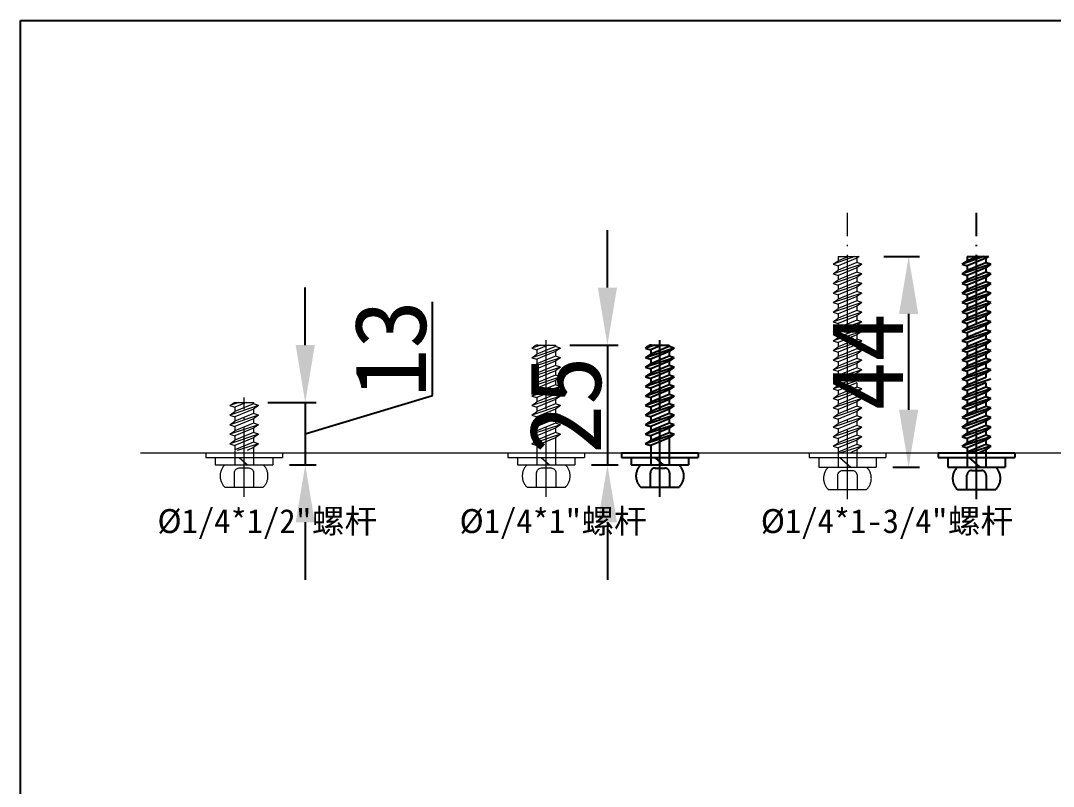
# Model space of a CAD drawing. Header units: millimetres. Extents: x -159360 to -156109, y -82746 to -81402.
# Drawn here: x -159358.3 to -159142.7, y -82191.1 to -82031.3 of the extents above; entities that cross this region are included whole.
import ezdxf

# ---------------------------------------------------------------- set-up
doc = ezdxf.new("R2010")
doc.units = ezdxf.units.MM
doc.header["$LTSCALE"] = 2
doc.header["$MEASUREMENT"] = 0
for name, pattern in [('ACAD_ISO04W100', [30.5, 24, -3, 0.5, -3]), ('ACAD_ISO05W100', [33, 24, -3, 0, -3, 0, -3]), ('DASHED', [19.05, 12.7, -6.35])]:
    doc.linetypes.add(name, pattern=pattern)
doc.layers.get('0').update_dxf_attribs({"linetype": 'CONTINUOUS'})
doc.layers.get('Defpoints').update_dxf_attribs({"linetype": 'CONTINUOUS'})
doc.layers.add('五金', color=1, linetype='ACAD_ISO05W100')
doc.layers.add('标注', color=7, linetype='CONTINUOUS', lineweight=25)
doc.styles.add('HZ', font='simfang.ttf')
doc.styles.add('样式 1', font='SimSun.ttf')
doc.dimstyles.new('6', dxfattribs={"dimscale": 6, "dimtxt": 2.5, "dimasz": 2, "dimexe": 0.375, "dimexo": 0.5, "dimgap": 0.2, "dimtad": 1, "dimdec": 1, "dimrnd": 1, "dimdsep": 46, "dimtxsty": '样式 1', "dimcen": 0.5, "dimclrd": 4, "dimclre": 4, "dimclrt": 1, "dimadec": 0, "dimazin": 0, "dimtfac": 1, "dimtdec": 1, "dimtmove": 1, "dimatfit": 3, "dimfxl": 20, "dimfxlon": 1, "dimarcsym": 1})

# ---------------------------------------------------------------- blocks, each defined once
blk = doc.blocks.new('A$C42453E0F')
at = {"layer": '五金', "linetype": 'ACAD_ISO04W100', "ltscale": 0.3}
blk.add_line((0, -9.67), (0, 50.15), dxfattribs=at)
at = {"layer": '五金', "linetype": 'DASHED', "ltscale": 0.3}
for p, q in [((1.53, 41), (-3, 39.37)), ((0.33, 41), (-1.93, 40.11)), ((-1.93, 41), (-1.93, 40.11)), ((2.47, 41), (1.93, 40.63)), ((-3, 39.37), (-1.93, 40.11)), ((3, 39.37), (-3, 37.37)), ((-3, 39.37), (-1.93, 39.03)), ((1.93, 40.63), (-1.93, 39.03)), ((1.93, 39.71), (-1.93, 38.11)), ((-1.93, 39.03), (-1.93, 38.11)), ((1.93, 40.63), (1.93, 39.71)), ((3, 39.37), (1.93, 39.71)), ((3, 39.37), (1.93, 38.63)), ((-3, 37.37), (-1.93, 38.11)), ((-3, 37.37), (-1.93, 37.03)), ((3, 37.37), (-3, 35.37)), ((1.93, 38.63), (-1.93, 37.03)), ((1.93, 37.71), (-1.93, 36.11)), ((-1.93, 37.03), (-1.93, 36.11)), ((1.93, 38.63), (1.93, 37.71)), ((3, 37.37), (1.93, 37.71)), ((3, 37.37), (1.93, 36.63)), ((-3, 35.37), (-1.93, 36.11)), ((-3, 35.37), (-1.93, 35.03)), ((3, 35.37), (-3, 33.37)), ((1.93, 36.63), (-1.93, 35.03)), ((1.93, 35.71), (-1.93, 34.11)), ((-1.93, 35.03), (-1.93, 34.11)), ((1.93, 34.63), (-1.93, 33.03)), ((1.93, 36.63), (1.93, 35.71)), ((3, 35.37), (1.93, 35.71)), ((3, 35.37), (1.93, 34.63)), ((1.93, 34.63), (1.93, 33.71)), ((-3, 33.37), (-1.93, 34.11)), ((-3, 33.37), (-1.93, 33.03)), ((3, 33.37), (-3, 31.37)), ((1.93, 33.71), (-1.93, 32.11)), ((-1.93, 33.03), (-1.93, 32.11)), ((1.93, 32.63), (-1.93, 31.03)), ((3, 33.37), (1.93, 33.71)), ((3, 33.37), (1.93, 32.63)), ((1.93, 32.63), (1.93, 31.71)), ((-3, 31.37), (-1.93, 32.11)), ((3, 31.37), (-3, 29.37)), ((-3, 31.37), (-1.93, 31.03)), ((1.93, 31.71), (-1.93, 30.11)), ((-1.93, 31.03), (-1.93, 30.11)), ((1.93, 30.63), (-1.93, 29.03)), ((3, 31.37), (1.93, 31.71)), ((3, 31.37), (1.93, 30.63)), ((1.93, 30.63), (1.93, 29.71)), ((-3, 29.37), (-1.93, 30.11)), ((-3, 29.37), (-1.93, 29.03)), ((3, 29.37), (-3, 27.37)), ((-3, 27.37), (-1.93, 28.11)), ((1.93, 29.71), (-1.93, 28.11)), ((-1.93, 29.03), (-1.93, 28.11)), ((1.93, 28.63), (-1.93, 27.03)), ((3, 29.37), (1.93, 29.71)), ((3, 29.37), (1.93, 28.63)), ((1.93, 28.63), (1.93, 27.71)), ((-3, 27.37), (-1.93, 27.03)), ((3, 27.37), (-3, 25.37)), ((-3, 25.37), (-1.93, 26.11)), ((1.93, 27.71), (-1.93, 26.11)), ((-1.93, 27.03), (-1.93, 26.11)), ((1.93, 26.63), (-1.93, 25.03)), ((3, 27.37), (1.93, 27.71)), ((3, 27.37), (1.93, 26.63)), ((1.93, 26.63), (1.93, 25.71)), ((3, 25.37), (-3, 23.37)), ((-3, 25.37), (-1.93, 25.03)), ((-3, 23.37), (-1.93, 24.11)), ((1.93, 25.71), (-1.93, 24.11)), ((-1.93, 25.03), (-1.93, 24.11)), ((1.93, 24.63), (-1.93, 23.03)), ((3, 25.37), (1.93, 25.71)), ((3, 25.37), (1.93, 24.63)), ((1.93, 24.63), (1.93, 23.71)), ((-3, 23.37), (-1.93, 23.03)), ((3, 23.37), (-3, 21.37)), ((-3, 21.37), (-1.93, 22.11)), ((1.93, 23.71), (-1.93, 22.11)), ((-1.93, 23.03), (-1.93, 22.11)), ((1.93, 22.63), (-1.93, 21.03)), ((1.93, 21.71), (-1.93, 20.11)), ((3, 23.37), (1.93, 23.71)), ((3, 23.37), (1.93, 22.63)), ((1.93, 22.63), (1.93, 21.71)), ((3, 21.37), (1.93, 21.71)), ((-3, 21.37), (-1.93, 21.03)), ((3, 21.37), (-3, 19.37)), ((-3, 19.37), (-1.93, 20.11)), ((-1.93, 21.03), (-1.93, 20.11)), ((1.93, 20.63), (-1.93, 19.03)), ((1.93, 19.71), (-1.93, 18.11)), ((3, 21.37), (1.93, 20.63)), ((1.93, 20.63), (1.93, 19.71)), ((3, 19.37), (1.93, 19.71)), ((-3, 19.37), (-1.93, 19.03)), ((3, 19.37), (-3, 17.37)), ((-3, 17.37), (-1.93, 18.11)), ((-3, 17.37), (-1.93, 17.03)), ((3, 17.37), (-3, 15.37)), ((-1.93, 19.03), (-1.93, 18.11)), ((1.93, 18.63), (-1.93, 17.03)), ((1.93, 17.71), (-1.93, 16.11)), ((3, 19.37), (1.93, 18.63)), ((1.93, 18.63), (1.93, 17.71)), ((3, 17.37), (1.93, 17.71)), ((3, 17.37), (1.93, 16.63)), ((-3, 15.37), (-1.93, 16.11)), ((-3, 15.37), (-1.93, 15.03)), ((3, 15.37), (-3, 13.37)), ((-1.93, 17.03), (-1.93, 16.11)), ((1.93, 16.63), (-1.93, 15.03)), ((1.93, 15.71), (-1.93, 14.11)), ((1.93, 16.63), (1.93, 15.71)), ((-3, 13.37), (-1.93, 14.11)), ((3, 13.37), (-3, 11.37)), ((-3, 13.37), (-1.93, 13.03)), ((-1.93, 15.03), (-1.93, 14.11)), ((1.93, 14.63), (-1.93, 13.03)), ((1.93, 13.71), (-1.93, 12.11)), ((-1.93, 13.03), (-1.93, 12.11)), ((1.93, 14.63), (1.93, 13.71)), ((3, 13.37), (1.93, 13.71)), ((3, 13.37), (1.93, 12.63)), ((-3, 11.37), (-1.93, 12.11)), ((-3, 11.37), (-1.93, 11.03)), ((3, 11.37), (-3, 9.37)), ((1.93, 12.63), (-1.93, 11.03)), ((1.93, 11.71), (-1.93, 10.11)), ((-1.93, 11.03), (-1.93, 10.11)), ((1.93, 12.63), (1.93, 11.71)), ((3, 11.37), (1.93, 11.71)), ((3, 11.37), (1.93, 10.63)), ((-3, 9.37), (-1.93, 10.11)), ((-3, 9.37), (-1.93, 9.03)), ((3, 9.37), (-3, 7.37)), ((1.93, 10.63), (-1.93, 9.03)), ((1.93, 9.71), (-1.93, 8.11)), ((-1.93, 9.03), (-1.93, 8.11)), ((1.93, 10.63), (1.93, 9.71)), ((3, 9.37), (1.93, 9.71)), ((3, 9.37), (1.93, 8.63)), ((-3, 7.37), (-1.93, 8.11)), ((3, 7.37), (-3, 5.37)), ((-3, 7.37), (-1.93, 7.03)), ((1.93, 8.63), (-1.93, 7.03)), ((1.93, 7.71), (-1.93, 6.11)), ((-1.93, 7.03), (-1.93, 6.11)), ((1.93, 6.63), (-1.93, 5.03)), ((1.93, 8.63), (1.93, 7.71)), ((3, 7.37), (1.93, 7.71)), ((3, 7.37), (1.93, 6.63)), ((1.93, 6.63), (1.93, 5.71)), ((-3, 5.37), (-1.93, 6.11)), ((-3, 5.37), (-1.93, 5.03)), ((3, 5.37), (-3, 3.37)), ((1.93, 5.71), (-1.93, 4.11)), ((-1.93, 5.03), (-1.93, 4.11)), ((1.93, 4.63), (-1.93, 3.03)), ((3, 5.37), (1.93, 5.71)), ((3, 5.37), (1.93, 4.63)), ((1.93, 4.63), (1.93, 3.71)), ((-3, 3.37), (-1.93, 4.11)), ((-3, 3.37), (-1.93, 3.03)), ((3, 3.37), (-3, 1.37)), ((1.93, 3.71), (-1.93, 2.11)), ((-1.93, 3.03), (-1.93, 2.11)), ((1.93, 2.63), (-1.93, 1.03)), ((3, 3.37), (1.93, 3.71)), ((3, 3.37), (1.93, 2.63)), ((1.93, 2.63), (1.93, 1.71)), ((-3, 1.37), (-1.93, 2.11)), ((-3, 1.37), (-1.93, 1.03)), ((1.93, 1.71), (-1.93, 0.11)), ((-1.93, 1.03), (-1.93, 0.11)), ((-1.93, 0), (-1.93, -3)), ((3, 1.37), (-1.47, 0)), ((1.93, 0.63), (0.64, 0)), ((3, 1.37), (1.93, 1.71)), ((3, 1.37), (1.93, 0.63)), ((1.93, 0.63), (1.93, -0.29)), ((-1.62, -1), (0.71, -3)), ((1.93, 0), (1.93, -3)), ((6, -1), (6, -3)), ((8, 0), (8, -1))]:
    blk.add_line(p, q, dxfattribs=at)
at = {"layer": '五金', "linetype": 'ByBlock', "ltscale": 0.3}
for p, q in [((-1.93, 41), (2.47, 41)), ((-8, 0), (-8, -1)), ((-8, 0), (8, 0)), ((-8, -1), (8, -1)), ((-6, -1), (-6, -3)), ((-6, -3), (6, -3)), ((-4, -7.67), (4, -7.67))]:
    blk.add_line(p, q, dxfattribs=at)
at = {"layer": '五金'}
blk.add_lwpolyline([(-2, -7.67), (-2, -4.67, -0.414214), (-1, -3.67), (1, -3.67, -0.414214), (2, -4.67), (2, -7.67)], format="xyb", dxfattribs=at)
at = {"layer": '五金', "linetype": 'DASHED', "ltscale": 0.3}
for centre, start, end in [((-1.78, -5.33), 133.6028, 226.3972), ((1.78, -5.33), 313.6028, 46.3972)]:
    blk.add_arc(centre, 3.22, start, end, dxfattribs=at)
blk = doc.blocks.new('A$C04F424BD')
at = {"layer": '五金', "linetype": 'DASHED', "ltscale": 0.3}
for p, q in [((-1.1, 22.5), (-3, 21.87)), ((-3, 21.87), (-2.35, 22.32)), ((-3, 21.87), (-1.93, 21.53)), ((3, 21.87), (-3, 19.87)), ((0.42, 22.5), (-1.93, 21.53)), ((1.93, 22.21), (-1.93, 20.61)), ((1.93, 22.5), (1.93, 22.21)), ((3, 21.87), (1.93, 22.21)), ((3, 21.87), (1.93, 21.13)), ((-3, 19.87), (-1.93, 20.61)), ((3, 19.87), (-3, 17.87)), ((-3, 19.87), (-1.93, 19.53)), ((-1.93, 21.53), (-1.93, 20.61)), ((1.93, 21.13), (-1.93, 19.53)), ((1.93, 20.21), (-1.93, 18.61)), ((-1.93, 19.53), (-1.93, 18.61)), ((1.93, 21.13), (1.93, 20.21)), ((3, 19.87), (1.93, 20.21)), ((3, 19.87), (1.93, 19.13)), ((-3, 17.87), (-1.93, 18.61)), ((-3, 17.87), (-1.93, 17.53)), ((3, 17.87), (-3, 15.87)), ((1.93, 19.13), (-1.93, 17.53)), ((1.93, 18.21), (-1.93, 16.61)), ((-1.93, 17.53), (-1.93, 16.61)), ((1.93, 19.13), (1.93, 18.21)), ((3, 17.87), (1.93, 18.21)), ((3, 17.87), (1.93, 17.13)), ((-3, 15.87), (-1.93, 16.61)), ((-3, 15.87), (-1.93, 15.53)), ((3, 15.87), (-3, 13.87)), ((1.93, 17.13), (-1.93, 15.53)), ((1.93, 16.21), (-1.93, 14.61)), ((-1.93, 15.53), (-1.93, 14.61)), ((1.93, 15.13), (-1.93, 13.53)), ((1.93, 17.13), (1.93, 16.21)), ((3, 15.87), (1.93, 16.21)), ((3, 15.87), (1.93, 15.13)), ((1.93, 15.13), (1.93, 14.21)), ((-3, 13.87), (-1.93, 14.61)), ((3, 13.87), (-3, 11.87)), ((-3, 13.87), (-1.93, 13.53)), ((1.93, 14.21), (-1.93, 12.61)), ((-1.93, 13.53), (-1.93, 12.61)), ((1.93, 13.13), (-1.93, 11.53)), ((3, 13.87), (1.93, 14.21)), ((3, 13.87), (1.93, 13.13)), ((1.93, 13.13), (1.93, 12.21)), ((-3, 11.87), (-1.93, 12.61)), ((-3, 11.87), (-1.93, 11.53)), ((3, 11.87), (-3, 9.87)), ((1.93, 12.21), (-1.93, 10.61)), ((-1.93, 11.53), (-1.93, 10.61)), ((1.93, 11.13), (-1.93, 9.53)), ((3, 11.87), (1.93, 12.21)), ((3, 11.87), (1.93, 11.13)), ((1.93, 11.13), (1.93, 10.21)), ((-3, 9.87), (-1.93, 10.61)), ((-3, 9.87), (-1.93, 9.53)), ((3, 9.87), (-3, 7.87)), ((1.93, 10.21), (-1.93, 8.61)), ((-1.93, 9.53), (-1.93, 8.61)), ((1.93, 9.13), (-1.93, 7.53)), ((3, 9.87), (1.93, 10.21)), ((3, 9.87), (1.93, 9.13)), ((1.93, 9.13), (1.93, 8.21)), ((-3, 7.87), (-1.93, 8.61)), ((3, 7.87), (-3, 5.87)), ((-3, 7.87), (-1.93, 7.53)), ((-3, 5.87), (-1.93, 6.61)), ((1.93, 8.21), (-1.93, 6.61)), ((-1.93, 7.53), (-1.93, 6.61)), ((1.93, 7.13), (-1.93, 5.53)), ((3, 7.87), (1.93, 8.21)), ((3, 7.87), (1.93, 7.13)), ((1.93, 7.13), (1.93, 6.21)), ((-3, 5.87), (-1.93, 5.53)), ((3, 5.87), (-3, 3.87)), ((-3, 3.87), (-1.93, 4.61)), ((1.93, 6.21), (-1.93, 4.61)), ((-1.93, 5.53), (-1.93, 4.61)), ((1.93, 5.13), (-1.93, 3.53)), ((3, 5.87), (1.93, 6.21)), ((3, 5.87), (1.93, 5.13)), ((1.93, 5.13), (1.93, 4.21)), ((-3, 3.87), (-1.93, 3.53)), ((3, 3.87), (-3, 1.87)), ((-3, 1.87), (-1.93, 2.61)), ((1.93, 4.21), (-1.93, 2.61)), ((-1.93, 3.53), (-1.93, 2.61)), ((1.93, 3.13), (-1.93, 1.53)), ((3, 3.87), (1.93, 4.21)), ((3, 3.87), (1.93, 3.13)), ((1.93, 3.13), (1.93, 2.21)), ((1.93, 3.13), (1.93, -2.5)), ((-3, 1.87), (-1.93, 1.53)), ((-1.93, 1.53), (-1.93, 0.61)), ((-1.93, 1.53), (-1.93, -2.5)), ((-1.04, -1), (0.71, -2.5)), ((6, -1), (6, -2.5)), ((8, 0), (8, -1))]:
    blk.add_line(p, q, dxfattribs=at)
at = {"layer": '五金', "linetype": 'ByBlock', "ltscale": 0.3}
for p, q in [((-1.78, 22.5), (1.93, 22.5)), ((-8, 0), (-8, -1)), ((-8, 0), (8, 0)), ((-8, -1), (8, -1)), ((-6, -1), (-6, -2.5)), ((-6, -2.5), (6, -2.5)), ((-4, -7.17), (4, -7.17))]:
    blk.add_line(p, q, dxfattribs=at)
at = {"layer": '五金', "linetype": 'ACAD_ISO04W100', "ltscale": 0.3}
blk.add_line((0, -9.17), (0, 23.53), dxfattribs=at)
at = {"layer": '五金'}
blk.add_lwpolyline([(-2, -7.17), (-2, -4.17, -0.414214), (-1, -3.17), (1, -3.17, -0.414214), (2, -4.17), (2, -7.17)], format="xyb", dxfattribs=at)
at = {"layer": '五金', "ltscale": 0.3}
blk.add_arc((-1.78, 21.5), 1, 90, 124.8461, dxfattribs=at)
at = {"layer": '五金', "linetype": 'DASHED', "ltscale": 0.3}
for centre, start, end in [((-1.78, -4.83), 133.6028, 226.3972), ((1.78, -4.83), 313.6028, 46.3972)]:
    blk.add_arc(centre, 3.22, start, end, dxfattribs=at)
blk = doc.blocks.new('*D327')
at = {"color": 4, "lineweight": -2, "transparency": 16777216}
for p, q in [((-159235.79, -82087.01), (-159235.79, -82075.01)), ((-159243.64, -82099.01), (-159233.54, -82099.01)), ((-159235.79, -82099.01), (-159235.79, -82124.01)), ((-159239.1, -82124.01), (-159233.54, -82124.01)), ((-159235.79, -82136.01), (-159235.79, -82148.01))]:
    blk.add_line(p, q, dxfattribs=at)
at = {"color": 4, "transparency": 16777216}
for points in [[(-159237.79, -82087.01), (-159233.79, -82087.01), (-159235.79, -82099.01)], [(-159237.79, -82136.01), (-159233.79, -82136.01), (-159235.79, -82124.01)]]:
    blk.add_solid(points, dxfattribs=at)
at = {"layer": 'Defpoints', "color": 0, "transparency": 16777216}
for p in [(-159246.64, -82099.01), (-159242.1, -82124.01), (-159235.79, -82124.01)]:
    blk.add_point(p, dxfattribs=at)
at = {"color": 1, "lineweight": 13, "transparency": 16777216, "insert": (-159244.49, -82111.51), "char_height": 15, "attachment_point": 5, "rotation": 90, "style": 'HZ'}
blk.add_mtext('25', dxfattribs=at)
blk = doc.blocks.new('*D328')
at = {"color": 4, "lineweight": -2, "transparency": 16777216}
for p, q in [((-159298.89, -82099.01), (-159298.89, -82087.01)), ((-159272.34, -82109.54), (-159272.34, -82089.95)), ((-159306.73, -82111.01), (-159296.64, -82111.01)), ((-159298.89, -82117.51), (-159272.34, -82109.54)), ((-159298.89, -82111.01), (-159298.89, -82124.01)), ((-159298.89, -82111.01), (-159298.89, -82124.01)), ((-159302.2, -82124.01), (-159296.64, -82124.01)), ((-159298.89, -82136.01), (-159298.89, -82148.01))]:
    blk.add_line(p, q, dxfattribs=at)
at = {"color": 4, "transparency": 16777216}
for points in [[(-159300.89, -82099.01), (-159296.89, -82099.01), (-159298.89, -82111.01)], [(-159300.89, -82136.01), (-159296.89, -82136.01), (-159298.89, -82124.01)]]:
    blk.add_solid(points, dxfattribs=at)
at = {"layer": 'Defpoints', "color": 0, "transparency": 16777216}
for p in [(-159309.73, -82111.01), (-159305.2, -82124.01), (-159298.89, -82124.01)]:
    blk.add_point(p, dxfattribs=at)
at = {"color": 1, "lineweight": 13, "transparency": 16777216, "insert": (-159281.04, -82099.75), "char_height": 15, "attachment_point": 5, "rotation": 90, "style": 'HZ'}
blk.add_mtext('13', dxfattribs=at)
blk = doc.blocks.new('*D325')
at = {"color": 4, "lineweight": -2, "transparency": 16777216}
for p, q in [((-159178.09, -82080.51), (-159170.64, -82080.51)), ((-159172.89, -82092.51), (-159172.89, -82112.51)), ((-159176.2, -82124.51), (-159170.64, -82124.51))]:
    blk.add_line(p, q, dxfattribs=at)
at = {"color": 4, "transparency": 16777216}
for points in [[(-159174.89, -82092.51), (-159170.89, -82092.51), (-159172.89, -82080.51)], [(-159174.89, -82112.51), (-159170.89, -82112.51), (-159172.89, -82124.51)]]:
    blk.add_solid(points, dxfattribs=at)
at = {"layer": 'Defpoints', "color": 0, "transparency": 16777216}
for p in [(-159181.09, -82080.51), (-159179.2, -82124.51), (-159172.89, -82124.51)]:
    blk.add_point(p, dxfattribs=at)
at = {"color": 1, "lineweight": 13, "transparency": 16777216, "insert": (-159181.59, -82102.51), "char_height": 15, "attachment_point": 5, "rotation": 90, "style": 'HZ'}
blk.add_mtext('44', dxfattribs=at)

msp = doc.modelspace()

# ---------------------------------------------------------------- linework, layer by layer
at = {"color": 0, "linetype": 'ACAD_ISO04W100', "lineweight": 18, "ltscale": 0.3}
for p, q in [((-159185.67, -82131.17), (-159185.67, -82071.36)), ((-159248.57, -82130.67), (-159248.57, -82097.97)), ((-159311.67, -82130.67), (-159311.67, -82109.97))]:
    msp.add_line(p, q, dxfattribs=at)
at = {"color": 0, "linetype": 'DASHED', "lineweight": 18, "ltscale": 0.3}
for p, q in [((-159184.15, -82080.51), (-159188.67, -82082.14)), ((-159188.67, -82082.14), (-159187.61, -82081.39)), ((-159185.35, -82080.51), (-159187.61, -82081.39)), ((-159187.61, -82080.51), (-159187.61, -82081.39)), ((-159183.74, -82080.88), (-159187.61, -82082.48)), ((-159183.2, -82080.51), (-159183.74, -82080.88)), ((-159183.74, -82080.88), (-159183.74, -82081.79)), ((-159182.67, -82082.14), (-159188.67, -82084.14)), ((-159188.67, -82082.14), (-159187.61, -82082.48)), ((-159188.67, -82084.14), (-159187.61, -82083.39)), ((-159183.74, -82081.79), (-159187.61, -82083.39)), ((-159187.61, -82082.48), (-159187.61, -82083.39)), ((-159183.74, -82082.88), (-159187.61, -82084.48)), ((-159182.67, -82082.14), (-159183.74, -82081.79)), ((-159182.67, -82082.14), (-159183.74, -82082.88)), ((-159183.74, -82082.88), (-159183.74, -82083.79)), ((-159188.67, -82084.14), (-159187.61, -82084.48)), ((-159182.67, -82084.14), (-159188.67, -82086.14)), ((-159188.67, -82086.14), (-159187.61, -82085.39)), ((-159183.74, -82083.79), (-159187.61, -82085.39)), ((-159187.61, -82084.48), (-159187.61, -82085.39)), ((-159183.74, -82084.88), (-159187.61, -82086.48)), ((-159182.67, -82084.14), (-159183.74, -82083.79)), ((-159182.67, -82084.14), (-159183.74, -82084.88)), ((-159183.74, -82084.88), (-159183.74, -82085.79)), ((-159188.67, -82086.14), (-159187.61, -82086.48)), ((-159182.67, -82086.14), (-159188.67, -82088.14)), ((-159188.67, -82088.14), (-159187.61, -82087.39)), ((-159183.74, -82085.79), (-159187.61, -82087.39)), ((-159187.61, -82086.48), (-159187.61, -82087.39)), ((-159183.74, -82086.88), (-159187.61, -82088.48)), ((-159183.74, -82087.79), (-159187.61, -82089.39)), ((-159182.67, -82086.14), (-159183.74, -82085.79)), ((-159182.67, -82086.14), (-159183.74, -82086.88)), ((-159183.74, -82086.88), (-159183.74, -82087.79)), ((-159182.67, -82088.14), (-159183.74, -82087.79)), ((-159188.67, -82088.14), (-159187.61, -82088.48)), ((-159182.67, -82088.14), (-159188.67, -82090.14)), ((-159188.67, -82090.14), (-159187.61, -82089.39)), ((-159187.61, -82088.48), (-159187.61, -82089.39)), ((-159183.74, -82088.88), (-159187.61, -82090.48)), ((-159183.74, -82089.79), (-159187.61, -82091.39)), ((-159182.67, -82088.14), (-159183.74, -82088.88)), ((-159183.74, -82088.88), (-159183.74, -82089.79)), ((-159182.67, -82090.14), (-159183.74, -82089.79)), ((-159182.67, -82090.14), (-159188.67, -82092.14)), ((-159188.67, -82090.14), (-159187.61, -82090.48)), ((-159188.67, -82092.14), (-159187.61, -82091.39)), ((-159188.67, -82092.14), (-159187.61, -82092.48)), ((-159182.67, -82092.14), (-159188.67, -82094.14)), ((-159187.61, -82090.48), (-159187.61, -82091.39)), ((-159183.74, -82090.88), (-159187.61, -82092.48)), ((-159183.74, -82091.79), (-159187.61, -82093.39)), ((-159182.67, -82090.14), (-159183.74, -82090.88)), ((-159183.74, -82090.88), (-159183.74, -82091.79)), ((-159182.67, -82092.14), (-159183.74, -82091.79)), ((-159182.67, -82092.14), (-159183.74, -82092.88)), ((-159188.67, -82094.14), (-159187.61, -82093.39)), ((-159188.67, -82094.14), (-159187.61, -82094.48)), ((-159182.67, -82094.14), (-159188.67, -82096.14)), ((-159187.61, -82092.48), (-159187.61, -82093.39)), ((-159183.74, -82092.88), (-159187.61, -82094.48)), ((-159183.74, -82093.79), (-159187.61, -82095.39)), ((-159183.74, -82092.88), (-159183.74, -82093.79)), ((-159182.67, -82094.14), (-159183.74, -82093.79)), ((-159182.67, -82094.14), (-159183.74, -82094.88)), ((-159188.67, -82096.14), (-159187.61, -82095.39)), ((-159182.67, -82096.14), (-159188.67, -82098.14)), ((-159188.67, -82096.14), (-159187.61, -82096.48)), ((-159187.61, -82094.48), (-159187.61, -82095.39)), ((-159183.74, -82094.88), (-159187.61, -82096.48)), ((-159183.74, -82095.79), (-159187.61, -82097.39)), ((-159187.61, -82096.48), (-159187.61, -82097.39)), ((-159183.74, -82094.88), (-159183.74, -82095.79)), ((-159182.67, -82096.14), (-159183.74, -82095.79)), ((-159182.67, -82096.14), (-159183.74, -82096.88)), ((-159188.67, -82098.14), (-159187.61, -82097.39)), ((-159188.67, -82098.14), (-159187.61, -82098.48)), ((-159182.67, -82098.14), (-159188.67, -82100.14)), ((-159183.74, -82096.88), (-159187.61, -82098.48)), ((-159183.74, -82097.79), (-159187.61, -82099.39)), ((-159187.61, -82098.48), (-159187.61, -82099.39)), ((-159183.74, -82096.88), (-159183.74, -82097.79)), ((-159182.67, -82098.14), (-159183.74, -82097.79)), ((-159182.67, -82098.14), (-159183.74, -82098.88)), ((-159249.68, -82099.01), (-159251.57, -82099.64)), ((-159251.57, -82099.64), (-159250.92, -82099.18)), ((-159251.57, -82099.64), (-159250.5, -82099.98)), ((-159245.57, -82099.64), (-159251.57, -82101.64)), ((-159248.15, -82099.01), (-159250.5, -82099.98)), ((-159246.64, -82099.29), (-159250.5, -82100.89)), ((-159250.5, -82099.98), (-159250.5, -82100.89)), ((-159246.64, -82100.38), (-159250.5, -82101.98)), ((-159246.64, -82099.01), (-159246.64, -82099.29)), ((-159245.57, -82099.64), (-159246.64, -82099.29)), ((-159245.57, -82099.64), (-159246.64, -82100.38)), ((-159246.64, -82100.38), (-159246.64, -82101.29)), ((-159188.67, -82100.14), (-159187.61, -82099.39)), ((-159188.67, -82100.14), (-159187.61, -82100.48)), ((-159182.67, -82100.14), (-159188.67, -82102.14)), ((-159183.74, -82098.88), (-159187.61, -82100.48)), ((-159183.74, -82099.79), (-159187.61, -82101.39)), ((-159187.61, -82100.48), (-159187.61, -82101.39)), ((-159183.74, -82098.88), (-159183.74, -82099.79)), ((-159182.67, -82100.14), (-159183.74, -82099.79)), ((-159182.67, -82100.14), (-159183.74, -82100.88)), ((-159251.57, -82101.64), (-159250.5, -82100.89)), ((-159245.57, -82101.64), (-159251.57, -82103.64)), ((-159251.57, -82101.64), (-159250.5, -82101.98)), ((-159251.57, -82103.64), (-159250.5, -82102.89)), ((-159246.64, -82101.29), (-159250.5, -82102.89)), ((-159250.5, -82101.98), (-159250.5, -82102.89)), ((-159246.64, -82102.38), (-159250.5, -82103.98)), ((-159245.57, -82101.64), (-159246.64, -82101.29)), ((-159245.57, -82101.64), (-159246.64, -82102.38)), ((-159246.64, -82102.38), (-159246.64, -82103.29)), ((-159188.67, -82102.14), (-159187.61, -82101.39)), ((-159188.67, -82102.14), (-159187.61, -82102.48)), ((-159182.67, -82102.14), (-159188.67, -82104.14)), ((-159183.74, -82100.88), (-159187.61, -82102.48)), ((-159183.74, -82101.79), (-159187.61, -82103.39)), ((-159187.61, -82102.48), (-159187.61, -82103.39)), ((-159183.74, -82102.88), (-159187.61, -82104.48)), ((-159183.74, -82100.88), (-159183.74, -82101.79)), ((-159182.67, -82102.14), (-159183.74, -82101.79)), ((-159182.67, -82102.14), (-159183.74, -82102.88)), ((-159183.74, -82102.88), (-159183.74, -82103.79)), ((-159251.57, -82103.64), (-159250.5, -82103.98)), ((-159245.57, -82103.64), (-159251.57, -82105.64)), ((-159251.57, -82105.64), (-159250.5, -82104.89)), ((-159246.64, -82103.29), (-159250.5, -82104.89)), ((-159250.5, -82103.98), (-159250.5, -82104.89)), ((-159246.64, -82104.38), (-159250.5, -82105.98)), ((-159245.57, -82103.64), (-159246.64, -82103.29)), ((-159245.57, -82103.64), (-159246.64, -82104.38)), ((-159246.64, -82104.38), (-159246.64, -82105.29)), ((-159188.67, -82104.14), (-159187.61, -82103.39)), ((-159188.67, -82104.14), (-159187.61, -82104.48)), ((-159182.67, -82104.14), (-159188.67, -82106.14)), ((-159183.74, -82103.79), (-159187.61, -82105.39)), ((-159187.61, -82104.48), (-159187.61, -82105.39)), ((-159183.74, -82104.88), (-159187.61, -82106.48)), ((-159182.67, -82104.14), (-159183.74, -82103.79)), ((-159182.67, -82104.14), (-159183.74, -82104.88)), ((-159183.74, -82104.88), (-159183.74, -82105.79)), ((-159251.57, -82105.64), (-159250.5, -82105.98)), ((-159245.57, -82105.64), (-159251.57, -82107.64)), ((-159251.57, -82107.64), (-159250.5, -82106.89)), ((-159246.64, -82105.29), (-159250.5, -82106.89)), ((-159250.5, -82105.98), (-159250.5, -82106.89)), ((-159246.64, -82106.38), (-159250.5, -82107.98)), ((-159246.64, -82107.29), (-159250.5, -82108.89)), ((-159245.57, -82105.64), (-159246.64, -82105.29)), ((-159245.57, -82105.64), (-159246.64, -82106.38)), ((-159246.64, -82106.38), (-159246.64, -82107.29)), ((-159245.57, -82107.64), (-159246.64, -82107.29)), ((-159188.67, -82106.14), (-159187.61, -82105.39)), ((-159188.67, -82106.14), (-159187.61, -82106.48)), ((-159182.67, -82106.14), (-159188.67, -82108.14)), ((-159183.74, -82105.79), (-159187.61, -82107.39)), ((-159187.61, -82106.48), (-159187.61, -82107.39)), ((-159183.74, -82106.88), (-159187.61, -82108.48)), ((-159183.74, -82106.88), (-159183.74, -82107.79)), ((-159245.57, -82107.64), (-159251.57, -82109.64)), ((-159251.57, -82107.64), (-159250.5, -82107.98)), ((-159251.57, -82109.64), (-159250.5, -82108.89)), ((-159250.5, -82107.98), (-159250.5, -82108.89)), ((-159246.64, -82108.38), (-159250.5, -82109.98)), ((-159246.64, -82109.29), (-159250.5, -82110.89)), ((-159245.57, -82107.64), (-159246.64, -82108.38)), ((-159246.64, -82108.38), (-159246.64, -82109.29)), ((-159245.57, -82109.64), (-159246.64, -82109.29)), ((-159188.67, -82108.14), (-159187.61, -82107.39)), ((-159182.67, -82108.14), (-159188.67, -82110.14)), ((-159188.67, -82108.14), (-159187.61, -82108.48)), ((-159188.67, -82110.14), (-159187.61, -82109.39)), ((-159183.74, -82107.79), (-159187.61, -82109.39)), ((-159187.61, -82108.48), (-159187.61, -82109.39)), ((-159183.74, -82108.88), (-159187.61, -82110.48)), ((-159182.67, -82108.14), (-159183.74, -82107.79)), ((-159182.67, -82108.14), (-159183.74, -82108.88)), ((-159183.74, -82108.88), (-159183.74, -82109.79)), ((-159312.77, -82111.01), (-159314.67, -82111.64)), ((-159314.67, -82111.64), (-159314.02, -82111.18)), ((-159311.25, -82111.01), (-159313.6, -82111.98)), ((-159309.73, -82111.29), (-159313.6, -82112.89)), ((-159309.73, -82111.01), (-159309.73, -82111.29)), ((-159308.67, -82111.64), (-159309.73, -82111.29)), ((-159251.57, -82109.64), (-159250.5, -82109.98)), ((-159245.57, -82109.64), (-159251.57, -82111.64)), ((-159251.57, -82111.64), (-159250.5, -82110.89)), ((-159250.5, -82109.98), (-159250.5, -82110.89)), ((-159246.64, -82110.38), (-159250.5, -82111.98)), ((-159246.64, -82111.29), (-159250.5, -82112.89)), ((-159245.57, -82109.64), (-159246.64, -82110.38)), ((-159246.64, -82110.38), (-159246.64, -82111.29)), ((-159245.57, -82111.64), (-159246.64, -82111.29)), ((-159188.67, -82110.14), (-159187.61, -82110.48)), ((-159182.67, -82110.14), (-159188.67, -82112.14)), ((-159188.67, -82112.14), (-159187.61, -82111.39)), ((-159183.74, -82109.79), (-159187.61, -82111.39)), ((-159187.61, -82110.48), (-159187.61, -82111.39)), ((-159183.74, -82110.88), (-159187.61, -82112.48)), ((-159182.67, -82110.14), (-159183.74, -82109.79)), ((-159182.67, -82110.14), (-159183.74, -82110.88)), ((-159183.74, -82110.88), (-159183.74, -82111.79)), ((-159308.67, -82111.64), (-159314.67, -82113.64)), ((-159314.67, -82111.64), (-159313.6, -82111.98)), ((-159314.67, -82113.64), (-159313.6, -82112.89)), ((-159314.67, -82113.64), (-159313.6, -82113.98)), ((-159308.67, -82113.64), (-159314.67, -82115.64)), ((-159313.6, -82111.98), (-159313.6, -82112.89)), ((-159309.73, -82112.38), (-159313.6, -82113.98)), ((-159309.73, -82113.29), (-159313.6, -82114.89)), ((-159308.67, -82111.64), (-159309.73, -82112.38)), ((-159309.73, -82112.38), (-159309.73, -82113.29)), ((-159308.67, -82113.64), (-159309.73, -82113.29)), ((-159308.67, -82113.64), (-159309.73, -82114.38)), ((-159251.57, -82111.64), (-159250.5, -82111.98)), ((-159245.57, -82111.64), (-159251.57, -82113.64)), ((-159251.57, -82113.64), (-159250.5, -82112.89)), ((-159245.57, -82113.64), (-159251.57, -82115.64)), ((-159251.57, -82113.64), (-159250.5, -82113.98)), ((-159250.5, -82111.98), (-159250.5, -82112.89)), ((-159246.64, -82112.38), (-159250.5, -82113.98)), ((-159246.64, -82113.29), (-159250.5, -82114.89)), ((-159245.57, -82111.64), (-159246.64, -82112.38)), ((-159246.64, -82112.38), (-159246.64, -82113.29)), ((-159245.57, -82113.64), (-159246.64, -82113.29)), ((-159245.57, -82113.64), (-159246.64, -82114.38)), ((-159188.67, -82112.14), (-159187.61, -82112.48)), ((-159182.67, -82112.14), (-159188.67, -82114.14)), ((-159188.67, -82114.14), (-159187.61, -82113.39)), ((-159183.74, -82111.79), (-159187.61, -82113.39)), ((-159187.61, -82112.48), (-159187.61, -82113.39)), ((-159183.74, -82112.88), (-159187.61, -82114.48)), ((-159182.67, -82112.14), (-159183.74, -82111.79)), ((-159182.67, -82112.14), (-159183.74, -82112.88)), ((-159183.74, -82112.88), (-159183.74, -82113.79)), ((-159314.67, -82115.64), (-159313.6, -82114.89)), ((-159308.67, -82115.64), (-159314.67, -82117.64)), ((-159314.67, -82115.64), (-159313.6, -82115.98)), ((-159313.6, -82113.98), (-159313.6, -82114.89)), ((-159309.73, -82114.38), (-159313.6, -82115.98)), ((-159309.73, -82115.29), (-159313.6, -82116.89)), ((-159309.73, -82114.38), (-159309.73, -82115.29)), ((-159308.67, -82115.64), (-159309.73, -82115.29)), ((-159308.67, -82115.64), (-159309.73, -82116.38)), ((-159251.57, -82115.64), (-159250.5, -82114.89)), ((-159251.57, -82115.64), (-159250.5, -82115.98)), ((-159245.57, -82115.64), (-159251.57, -82117.64)), ((-159250.5, -82113.98), (-159250.5, -82114.89)), ((-159246.64, -82114.38), (-159250.5, -82115.98)), ((-159246.64, -82115.29), (-159250.5, -82116.89)), ((-159246.64, -82114.38), (-159246.64, -82115.29)), ((-159245.57, -82115.64), (-159246.64, -82115.29)), ((-159245.57, -82115.64), (-159246.64, -82116.38)), ((-159182.67, -82114.14), (-159188.67, -82116.14)), ((-159188.67, -82114.14), (-159187.61, -82114.48)), ((-159188.67, -82116.14), (-159187.61, -82115.39)), ((-159183.74, -82113.79), (-159187.61, -82115.39)), ((-159187.61, -82114.48), (-159187.61, -82115.39)), ((-159183.74, -82114.88), (-159187.61, -82116.48)), ((-159183.74, -82115.79), (-159187.61, -82117.39)), ((-159182.67, -82114.14), (-159183.74, -82113.79)), ((-159182.67, -82114.14), (-159183.74, -82114.88)), ((-159183.74, -82114.88), (-159183.74, -82115.79)), ((-159182.67, -82116.14), (-159183.74, -82115.79)), ((-159314.67, -82117.64), (-159313.6, -82116.89)), ((-159308.67, -82117.64), (-159314.67, -82119.64)), ((-159314.67, -82117.64), (-159313.6, -82117.98)), ((-159313.6, -82115.98), (-159313.6, -82116.89)), ((-159309.73, -82116.38), (-159313.6, -82117.98)), ((-159309.73, -82117.29), (-159313.6, -82118.89)), ((-159313.6, -82117.98), (-159313.6, -82118.89)), ((-159309.73, -82116.38), (-159309.73, -82117.29)), ((-159308.67, -82117.64), (-159309.73, -82117.29)), ((-159308.67, -82117.64), (-159309.73, -82118.38)), ((-159251.57, -82117.64), (-159250.5, -82116.89)), ((-159251.57, -82117.64), (-159250.5, -82117.98)), ((-159245.57, -82117.64), (-159251.57, -82119.64)), ((-159250.5, -82115.98), (-159250.5, -82116.89)), ((-159246.64, -82116.38), (-159250.5, -82117.98)), ((-159246.64, -82117.29), (-159250.5, -82118.89)), ((-159250.5, -82117.98), (-159250.5, -82118.89)), ((-159246.64, -82116.38), (-159246.64, -82117.29)), ((-159245.57, -82117.64), (-159246.64, -82117.29)), ((-159245.57, -82117.64), (-159246.64, -82118.38)), ((-159188.67, -82116.14), (-159187.61, -82116.48)), ((-159182.67, -82116.14), (-159188.67, -82118.14)), ((-159188.67, -82118.14), (-159187.61, -82117.39)), ((-159187.61, -82116.48), (-159187.61, -82117.39)), ((-159183.74, -82116.88), (-159187.61, -82118.48)), ((-159183.74, -82117.79), (-159187.61, -82119.39)), ((-159182.67, -82116.14), (-159183.74, -82116.88)), ((-159183.74, -82116.88), (-159183.74, -82117.79)), ((-159182.67, -82118.14), (-159183.74, -82117.79)), ((-159314.67, -82119.64), (-159313.6, -82118.89)), ((-159314.67, -82119.64), (-159313.6, -82119.98)), ((-159309.73, -82118.38), (-159313.6, -82119.98)), ((-159309.73, -82119.29), (-159313.6, -82120.89)), ((-159313.6, -82119.98), (-159313.6, -82120.89)), ((-159308.67, -82119.64), (-159313.14, -82121.01)), ((-159309.73, -82118.38), (-159309.73, -82119.29)), ((-159308.67, -82119.64), (-159309.73, -82119.29)), ((-159308.67, -82119.64), (-159309.73, -82120.38)), ((-159251.57, -82119.64), (-159250.5, -82118.89)), ((-159251.57, -82119.64), (-159250.5, -82119.98)), ((-159246.64, -82118.38), (-159250.5, -82119.98)), ((-159250.5, -82119.98), (-159250.5, -82120.89)), ((-159250.5, -82119.98), (-159250.5, -82124.01)), ((-159246.64, -82118.38), (-159246.64, -82119.29)), ((-159246.64, -82118.38), (-159246.64, -82124.01)), ((-159188.67, -82118.14), (-159187.61, -82118.48)), ((-159182.67, -82118.14), (-159188.67, -82120.14)), ((-159188.67, -82120.14), (-159187.61, -82119.39)), ((-159188.67, -82120.14), (-159187.61, -82120.48)), ((-159187.61, -82118.48), (-159187.61, -82119.39)), ((-159183.74, -82118.88), (-159187.61, -82120.48)), ((-159183.74, -82119.79), (-159187.61, -82121.39)), ((-159182.67, -82120.14), (-159187.15, -82121.51)), ((-159182.67, -82118.14), (-159183.74, -82118.88)), ((-159183.74, -82118.88), (-159183.74, -82119.79)), ((-159182.67, -82120.14), (-159183.74, -82119.79)), ((-159182.67, -82120.14), (-159183.74, -82120.88)), ((-159313.6, -82121.01), (-159313.6, -82124.01)), ((-159309.73, -82120.38), (-159311.03, -82121.01)), ((-159309.73, -82120.38), (-159309.73, -82121.29)), ((-159309.73, -82121.01), (-159309.73, -82124.01)), ((-159303.67, -82121.51), (-159303.67, -82122.51)), ((-159240.57, -82121.51), (-159240.57, -82122.51)), ((-159187.61, -82120.48), (-159187.61, -82121.39)), ((-159187.61, -82121.51), (-159187.61, -82124.51)), ((-159183.74, -82120.88), (-159185.03, -82121.51)), ((-159183.74, -82120.88), (-159183.74, -82121.79)), ((-159183.74, -82121.51), (-159183.74, -82124.51)), ((-159177.67, -82121.51), (-159177.67, -82122.51)), ((-159312.7, -82122.51), (-159310.95, -82124.01)), ((-159305.67, -82122.51), (-159305.67, -82124.01)), ((-159249.61, -82122.51), (-159247.86, -82124.01)), ((-159242.57, -82122.51), (-159242.57, -82124.01)), ((-159187.29, -82122.51), (-159184.96, -82124.51)), ((-159179.67, -82122.51), (-159179.67, -82124.51))]:
    msp.add_line(p, q, dxfattribs=at)
at = {"color": 0, "linetype": 'ByBlock', "lineweight": 18, "ltscale": 0.3}
for p, q in [((-159187.61, -82080.51), (-159183.2, -82080.51)), ((-159250.35, -82099.01), (-159246.64, -82099.01)), ((-159313.45, -82111.01), (-159309.73, -82111.01)), ((-159319.67, -82121.51), (-159303.67, -82121.51)), ((-159319.67, -82121.51), (-159319.67, -82122.51)), ((-159256.57, -82121.51), (-159256.57, -82122.51)), ((-159256.57, -82121.51), (-159240.57, -82121.51)), ((-159193.67, -82121.51), (-159193.67, -82122.51)), ((-159193.67, -82121.51), (-159177.67, -82121.51)), ((-159319.67, -82122.51), (-159303.67, -82122.51)), ((-159317.67, -82122.51), (-159317.67, -82124.01)), ((-159317.67, -82124.01), (-159305.67, -82124.01)), ((-159256.57, -82122.51), (-159240.57, -82122.51)), ((-159254.57, -82122.51), (-159254.57, -82124.01)), ((-159254.57, -82124.01), (-159242.57, -82124.01)), ((-159193.67, -82122.51), (-159177.67, -82122.51)), ((-159191.67, -82122.51), (-159191.67, -82124.51)), ((-159191.67, -82124.51), (-159179.67, -82124.51)), ((-159315.67, -82128.67), (-159307.67, -82128.67)), ((-159252.57, -82128.67), (-159244.57, -82128.67)), ((-159189.67, -82129.17), (-159181.67, -82129.17))]:
    msp.add_line(p, q, dxfattribs=at)
at = {"color": 0, "linetype": 'ByBlock', "lineweight": 18}
msp.add_line((-159333.27, -82121.51), (-158674.77, -82121.51), dxfattribs=at)
at = {"color": 0, "lineweight": 18}
for points in [[(-159313.67, -82128.67), (-159313.67, -82125.67, -0.414214), (-159312.67, -82124.67), (-159310.67, -82124.67, -0.414214), (-159309.67, -82125.67), (-159309.67, -82128.67)], [(-159250.57, -82128.67), (-159250.57, -82125.67, -0.414214), (-159249.57, -82124.67), (-159247.57, -82124.67, -0.414214), (-159246.57, -82125.67), (-159246.57, -82128.67)], [(-159187.67, -82129.17), (-159187.67, -82126.17, -0.414214), (-159186.67, -82125.17), (-159184.67, -82125.17, -0.414214), (-159183.67, -82126.17), (-159183.67, -82129.17)]]:
    msp.add_lwpolyline(points, format="xyb", dxfattribs=at)
at = {"color": 0, "lineweight": 18, "ltscale": 0.3}
for centre in [(-159250.35, -82100.01), (-159313.45, -82112.01)]:
    msp.add_arc(centre, 1, 90, 124.8461, dxfattribs=at)
at = {"color": 0, "linetype": 'DASHED', "lineweight": 18, "ltscale": 0.3}
for centre, start, end in [((-159313.45, -82126.34), 133.6028, 226.3972), ((-159309.89, -82126.34), 313.6028, 46.3972), ((-159250.35, -82126.34), 133.6028, 226.3972), ((-159246.79, -82126.34), 313.6028, 46.3972), ((-159187.45, -82126.84), 133.6028, 226.3972), ((-159183.9, -82126.84), 313.6028, 46.3972)]:
    msp.add_arc(centre, 3.22, start, end, dxfattribs=at)
at = {"layer": '标注', "color": 7}
msp.add_lwpolyline([(-159358.32, -82031.26), (-157427.82, -82031.26), (-157427.82, -82745.63), (-159358.32, -82745.63)], close=True, dxfattribs=at)

# ---------------------------------------------------------------- block references
at = {"color": 0, "lineweight": 18}
for name, p in [('A$C42453E0F', (-159158.71, -82121.51)), ('A$C04F424BD', (-159224.83, -82121.51))]:
    msp.add_blockref(name, p, dxfattribs=at)

# ---------------------------------------------------------------- texts
at = {"color": 0, "linetype": 'ByBlock', "lineweight": 18, "char_height": 5, "width": 64.8964, "attachment_point": 1, "style": 'HZ'}
for s, insert in [('{\\fSimSun|b0|i0|c134|p2;%%c1/4*1/2"螺杆}', (-159329.76, -82133.25)), ('{\\fSimSun|b0|i0|c134|p2;%%c1/4*1"螺杆}', (-159266.67, -82133.25)), ('{\\fSimSun|b0|i0|c134|p2;%%c1/4*1-3/4"螺杆}', (-159203.77, -82133.25))]:
    msp.add_mtext(s, dxfattribs=dict(at, insert=insert))

# ---------------------------------------------------------------- dimensions: what is measured, and where the dimension line sits
at = {"color": 0, "lineweight": 13}
for base, p1, p2, picture, middle in [((-159235.79, -82124.01), (-159246.64, -82099.01), (-159242.1, -82124.01), '*D327', (-159244.49, -82111.51)), ((-159172.89, -82124.51), (-159181.09, -82080.51), (-159179.2, -82124.51), '*D325', (-159181.59, -82102.51)), ((-159298.89, -82124.01), (-159309.73, -82111.01), (-159305.2, -82124.01), '*D328', (-159281.04, -82108.34))]:
    dim = msp.add_linear_dim(base=base, p1=p1, p2=p2, angle=90, dimstyle='6', override={"dimtxsty": 'HZ'}, dxfattribs=at)
    dim.commit()
    dim.dimension.update_dxf_attribs({"geometry": picture, "text_midpoint": middle})

doc.saveas('drawing.dxf')
